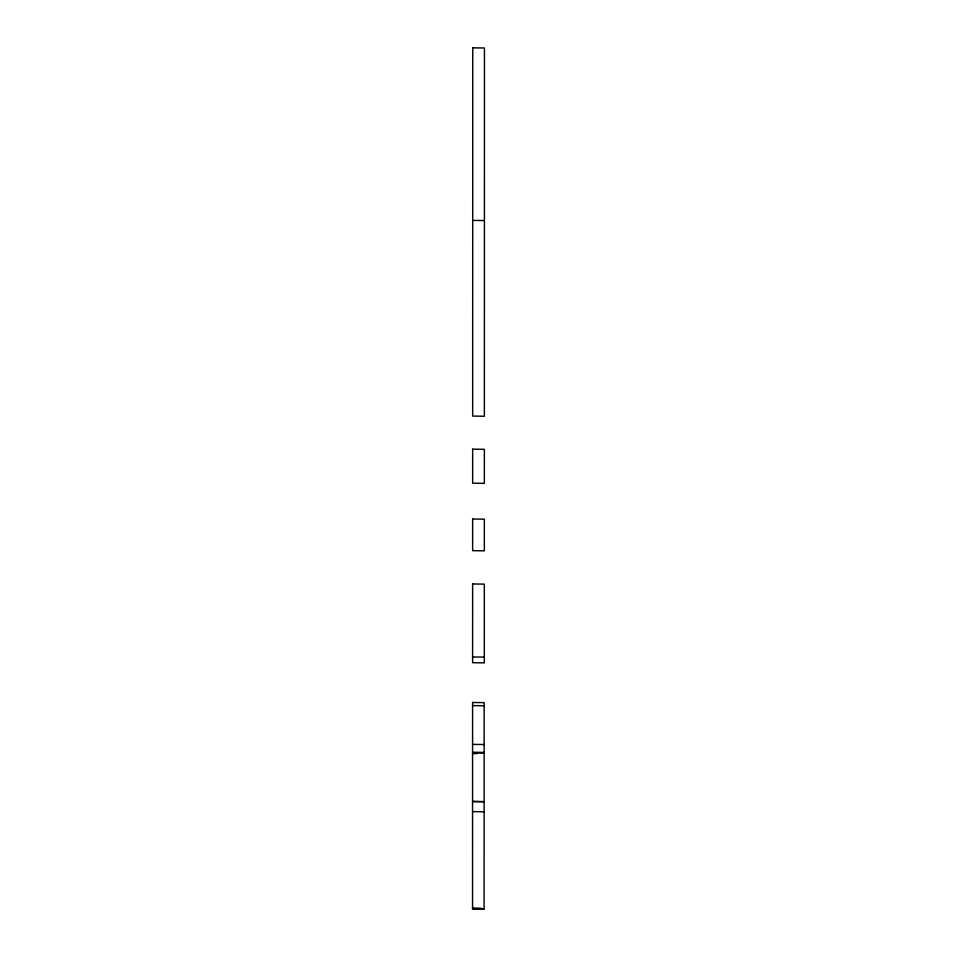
<?xml version="1.0" encoding="UTF-8"?>
<svg xmlns="http://www.w3.org/2000/svg" width="957" height="957" viewBox="0 0 957 957"><rect width="100%" height="100%" fill="white"/><g stroke="black" fill="none" stroke-linecap="round" stroke-linejoin="round"><path stroke-width="1.44" d="M472.71 220.397L484.409 220.553M472.602 656.945L484.314 657.112M472.591 705.596L484.146 705.752M472.591 744.367L484.134 744.534M472.579 752.25L484.134 752.405M472.579 752.956L484.134 753.123M472.579 753.566L476.909 753.626M472.567 811.62L484.11 811.787M472.543 908.145L481.204 908.265M472.543 908.576L484.098 908.731M472.591 702.474L472.543 908.994L484.098 909.15L484.146 702.629L472.591 702.474M472.626 583.973L472.602 662.711L484.314 662.878L484.326 584.129L472.626 583.973M472.638 519.017L472.626 550.67L484.338 550.825L484.35 519.173L472.638 519.017M472.65 449.156L472.65 483.189L484.35 483.357L484.362 449.323L472.65 449.156M472.746 47.85L472.662 416.092L484.374 416.247L484.457 48.006L472.746 47.85M484.122 801.643L472.567 801.476L484.122 801.715"/></g></svg>
